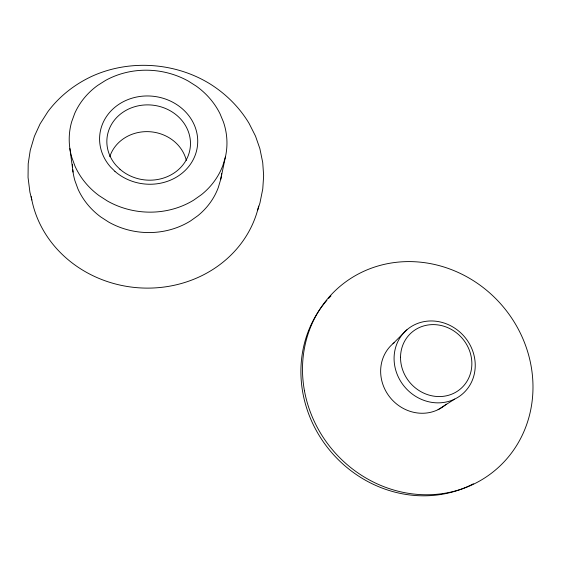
<?xml version="1.0" encoding="UTF-8"?>
<svg xmlns="http://www.w3.org/2000/svg" width="561" height="561" viewBox="0 0 561 561"><rect width="100%" height="100%" fill="white"/><g stroke="black" fill="none" stroke-linecap="round" stroke-linejoin="round"><path stroke-width="0.84" d="M72.72 169.492A74.957 67.832 6.2 0 0 74.894 180.607L77.93 188.91A74.957 67.832 6.2 0 0 100.805 216.981L108.743 222.114A74.957 67.832 6.2 0 0 190.516 220.936L197.914 215.662A74.957 67.832 6.2 0 0 218.264 187.633L220.683 179.478L225.438 156.863A78.989 70.854 6.9 0 0 223.446 122.01L220.017 113.757A78.989 70.854 6.9 0 0 196.294 86.149L188.321 81.093A78.989 70.854 6.9 0 0 105.559 80.419L97.663 85.426A78.989 70.854 6.9 0 0 74.746 113.343L71.675 121.779A78.989 70.854 6.9 0 0 71.822 157.494L75.02 166.189A78.989 70.854 6.9 0 0 99.129 195.663L107.502 201.062A78.989 70.854 6.9 0 0 193.727 200.109L201.518 194.618A78.989 70.854 6.9 0 0 222.906 165.376L225.438 156.863M257.583 210.347L259.946 202.97L262.765 188.952L263.642 175.726L262.723 162.536L259.876 148.644L255.514 136.12L249.112 123.455C239.806 107.845 226.749 94.711 211.511 84.858L211.097 84.578C175.509 62.103 128.686 58.968 90.559 76.92L90.111 77.159C73.547 85.181 58.863 96.941 47.846 111.716L40.062 123.932L34.41 136.288L30.259 150.243L28.197 163.721L28.05 177.423L29.908 192.135L31.83 199.961M392.973 343.697L406.907 329.791M438.078 409.67L454.676 399.102A42.447 39.004 48.1 0 0 455.223 328.473A42.447 39.004 48.1 0 0 394.081 358.156A42.447 39.004 48.1 0 0 454.676 399.102M69.88 148.56L73.042 172.073M473.379 483.799A119.191 110.454 49.5 0 1 328.423 448.681A119.191 110.454 49.5 0 1 326.909 300.31M328.62 298.396A119.191 110.454 49.5 0 1 330.969 295.906M446.205 404.172A40.287 37.271 49.1 0 1 390.729 398.254A40.287 37.271 49.1 0 1 394.215 342.68M258.656 206.097A115.692 105.356 5.6 0 1 142.326 288.01A115.692 105.356 5.6 0 1 31.213 196.609M221.693 173.637A74.957 67.832 6.2 0 1 220.683 179.478M72.509 166.898A74.957 67.832 6.2 0 1 72.404 164.303M109.774 156.715A39.6 35.883 6.2 0 1 149.009 131.681A39.6 35.883 6.2 0 1 186.329 160.425M119.921 169.212L116.295 165.621A41.879 37.594 6.9 0 1 140.166 105.475A41.879 37.594 6.9 0 1 188.889 153.742A41.879 37.594 6.9 0 1 119.921 169.212M114.914 171.343L110.65 167.115A49.137 44.067 7 0 1 138.735 96.646A49.137 44.067 7 0 1 195.852 153.3A49.137 44.067 7 0 1 114.914 171.343M304.455 390.772A120.299 111.351 49.3 0 0 492.677 472.271A120.299 111.351 49.3 0 0 456.079 271.517A120.299 111.351 49.3 0 0 304.455 390.772M400.533 357.238A37.314 34.263 48 0 0 453.758 393.289A37.314 34.263 48 0 0 454.298 331.242A37.314 34.263 48 0 0 400.533 357.238"/></g></svg>
